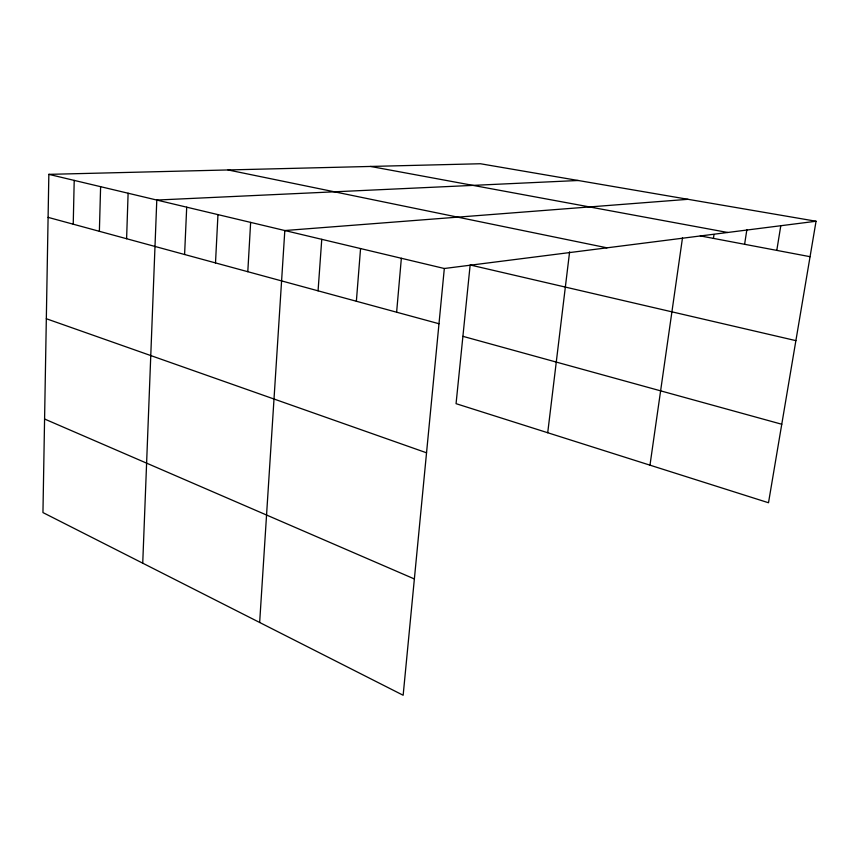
<?xml version="1.0" encoding="UTF-8"?>
<svg xmlns="http://www.w3.org/2000/svg" width="859" height="859" viewBox="0 0 859 859"><rect width="100%" height="100%" fill="white"/><g stroke="black" fill="none" stroke-linecap="round" stroke-linejoin="round"><path stroke-width="1.29" d="M816.05 221.246L480.428 163.747L48.845 174.356L42.95 512.576L403.15 695.253L444.318 268.502L816.05 221.246L768.504 502.751L456.065 403.676L470.152 264.969L795.885 340.636M73.23 224.199L74.207 180.39M99.376 231.318L100.61 186.682M126.606 238.727L128.109 193.221M142.734 563.182L156.789 200.05L578.247 180.497M184.599 254.5L186.704 207.169M215.502 262.918L217.961 214.61M247.8 271.702L250.635 222.395M259.654 622.474L284.823 230.534L688.005 199.309M318.066 290.825L321.76 239.317M356.367 301.251L360.555 248.562M396.622 312.204L401.357 258.269M547.72 432.743L569.614 251.805M649.984 465.17L682.508 237.76M713.432 238.394L714.012 234.486M744.603 244.3L746.858 229.75M776.794 250.388L780.777 225.831M370.53 166.442L727.691 232.478M700.3 235.903L810.069 256.691M228.054 169.953L606.969 247.822M48.845 174.356L444.318 268.502M48.093 217.359L438.992 323.736M462.904 336.331L781.765 424.249M46.322 318.732L426.536 452.8M44.582 419.02L414.371 578.955"/></g></svg>
